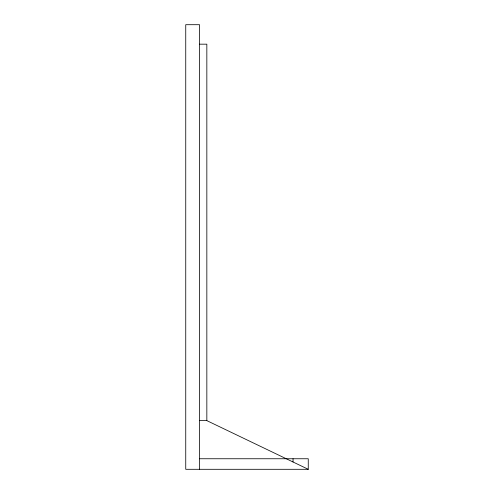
<?xml version="1.0" encoding="UTF-8"?>
<svg xmlns="http://www.w3.org/2000/svg" width="494" height="494" viewBox="0 0 494 494"><rect width="100%" height="100%" fill="white"/><g stroke="black" fill="none" stroke-linecap="round" stroke-linejoin="round"><path stroke-width="0.74" d="M199.539 44.176L206.838 44.176L206.838 420.629L308.256 469.3L308.256 458.753L199.539 458.753M199.539 420.629L206.838 420.629M308.256 469.3L185.744 469.3L185.744 24.7L199.539 24.7L199.539 469.3M293.041 458.753L293.041 462.001"/></g></svg>
